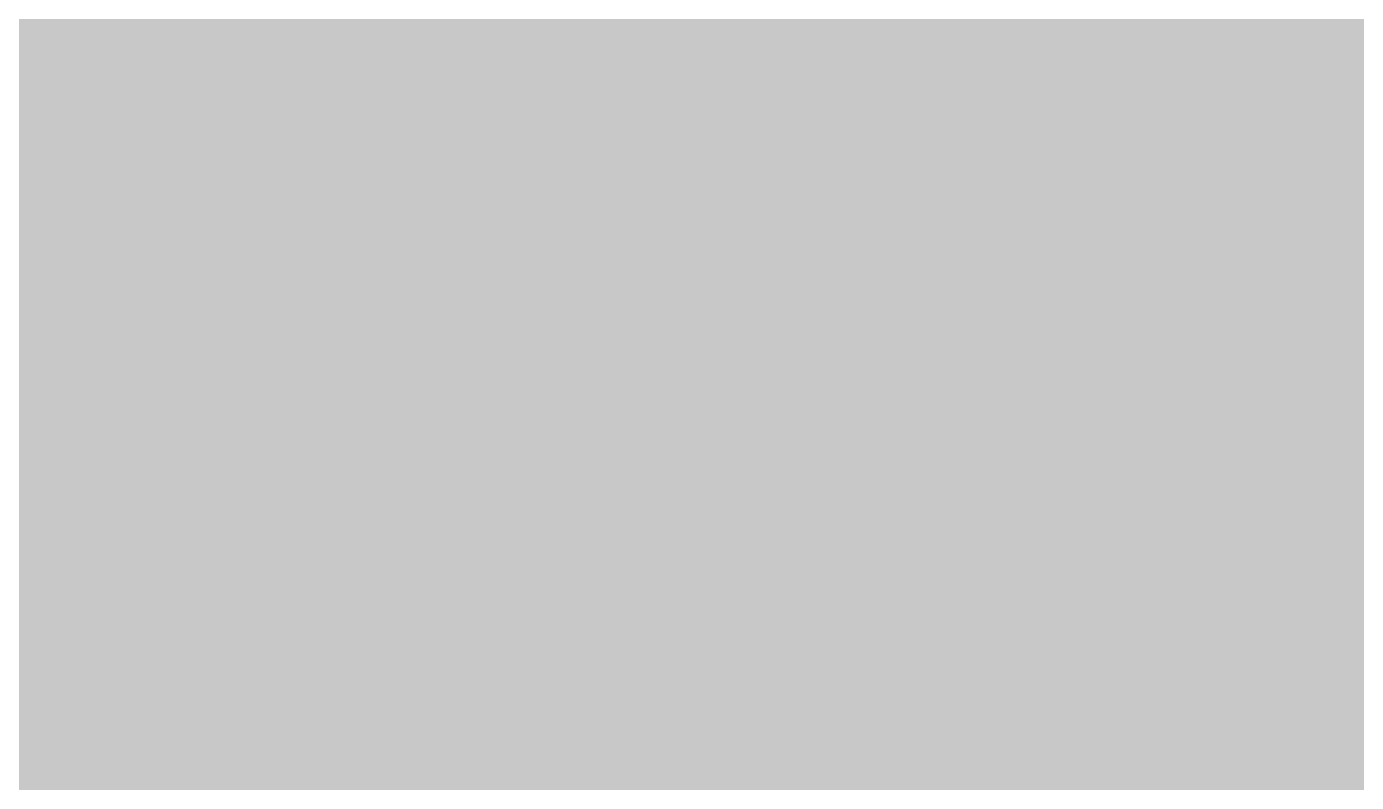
# Model space of a CAD drawing. Header units: millimetres. Extents: x 2043 to 2402, y 736 to 931.
# Drawn here: x 2207.17 to 2212.19, y 800.53 to 803.38 of the extents above; entities that cross this region are included whole.
import ezdxf

# ---------------------------------------------------------------- set-up
doc = ezdxf.new("R2010")
doc.units = ezdxf.units.MM
for name, color, linetype in [('BottomSolder', 6, 'Continuous'), ('TopOverlay', 2, 'Continuous'), ('TopSolder', 216, 'Continuous')]:
    doc.layers.add(name, color=color, linetype=linetype)

# ---------------------------------------------------------------- blocks, each defined once
blk = doc.blocks.new('RJ45_LED_8')
at = {"layer": 'BottomSolder', "const_width": 1.7516}
blk.add_lwpolyline([(4.8392, -1.79, 1), (6.5908, -1.79, 1)], format="xyb", close=True, dxfattribs=at)
at = {"layer": 'TopOverlay', "const_width": 0.15}
blk.add_lwpolyline([(6, -4.395), (6, 3.0992)], dxfattribs=at)
at = {"layer": 'TopSolder', "const_width": 1.7516}
blk.add_lwpolyline([(4.8392, -1.79, 1), (6.5908, -1.79, 1)], format="xyb", close=True, dxfattribs=at)

msp = doc.modelspace()

# ---------------------------------------------------------------- linework, layer by layer
at = {"color": 7, "const_width": 0.1276}
for points in [[(2211.7152, 799.8025), (2211.7152, 807.0025)], [(2211.7152, 799.8025), (2211.7152, 807.0025)], [(2211.4152, 802.3025), (2211.4152, 804.5025)], [(2211.4152, 802.3025), (2211.4152, 804.5025)], [(2211.8152, 802.3025), (2211.4152, 802.3025)], [(2211.8152, 802.3025), (2211.4152, 802.3025)], [(2211.8152, 799.7025), (2211.8152, 802.3025)], [(2211.8152, 799.7025), (2211.8152, 802.3025)]]:
    msp.add_lwpolyline(points, dxfattribs=at)
at = {"color": 7, "const_width": 0.0638}
for points in [[(2211.4152, 802.2706, 1), (2211.4152, 802.3344, 1)], [(2211.4152, 802.2706, 1), (2211.4152, 802.3344, 1)], [(2211.4152, 802.2706, 1), (2211.4152, 802.3344, 1)], [(2211.4152, 802.2706, 1), (2211.4152, 802.3344, 1)], [(2211.8152, 802.2706, 1), (2211.8152, 802.3344, 1)], [(2211.8152, 802.2706, 1), (2211.8152, 802.3344, 1)], [(2211.8152, 802.2706, 1), (2211.8152, 802.3344, 1)], [(2211.8152, 802.2706, 1), (2211.8152, 802.3344, 1)]]:
    msp.add_lwpolyline(points, format="xyb", close=True, dxfattribs=at)
at = {"color": 7}
msp.add_solid([(2257.0831, 795.5835), (2257.0831, 811.8395), (2197.1391, 795.5835), (2197.1391, 811.8395)], dxfattribs=at)

# ---------------------------------------------------------------- block references
msp.add_blockref('RJ45_LED_8', (2205.3941, 804.1941), dxfattribs=at)

doc.saveas('drawing.dxf')
